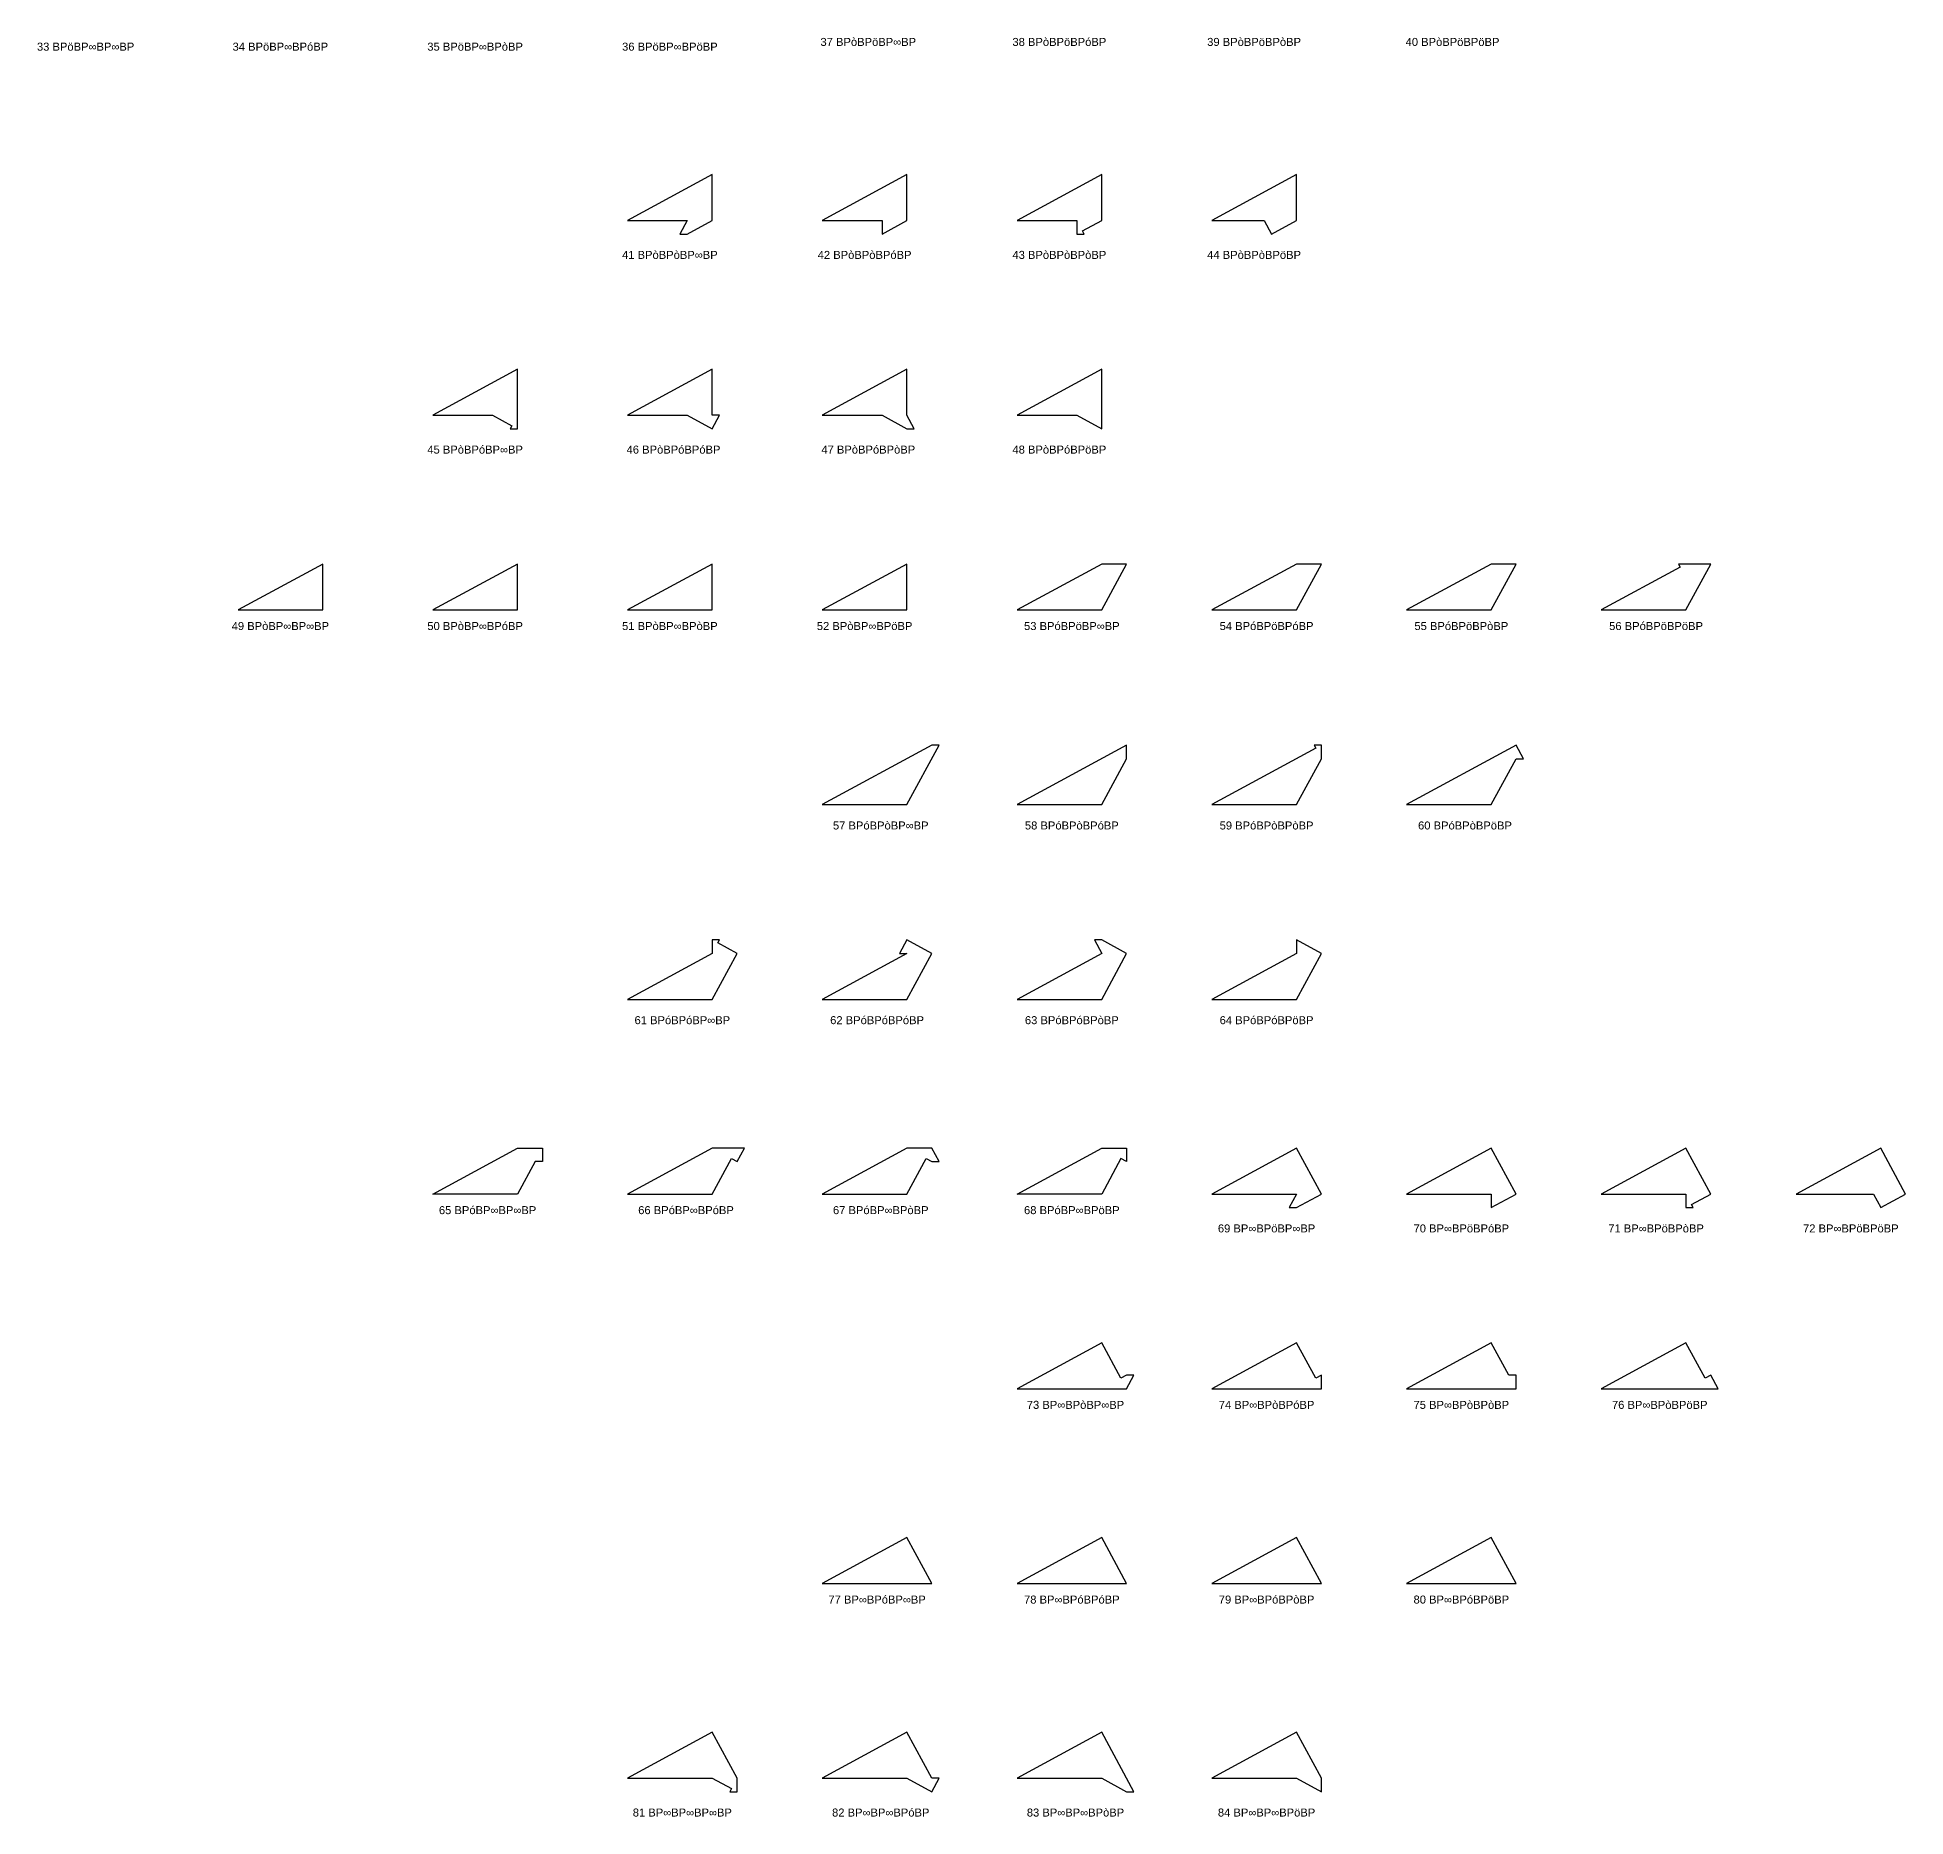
# Model space of a CAD drawing. Header units: millimetres. Extents: x 915202 to 1524453, y -2147646 to 62068.
# Drawn here: x 1234986 to 1490633, y -2147646 to -1904120 of the extents above; entities that cross this region are included whole.
import ezdxf
from ezdxf.enums import TextEntityAlignment as Align

# ---------------------------------------------------------------- set-up
doc = ezdxf.new("R2010")
doc.units = ezdxf.units.MM
doc.styles.add('Arial', font='arial_0.ttf')

msp = doc.modelspace()

# ---------------------------------------------------------------- linework, layer by layer
for points in [[(1327328, -1922904), (1315741, -1929193), (1323916, -1929193), (1322911, -1931045), (1323916, -1931045), (1327328, -1929193)], [(1350564, -1929193), (1350564, -1931045), (1353977, -1929193), (1353977, -1922904), (1342390, -1929193)], [(1377989, -1930623), (1380626, -1929193), (1380626, -1922904), (1369038, -1929193), (1377213, -1929193), (1377213, -1931045), (1378218, -1931045)], [(1407274, -1922904), (1395687, -1929193), (1402857, -1929193), (1403862, -1931045), (1407274, -1929193)], [(1299675, -1957693), (1300680, -1957693), (1300680, -1949553), (1289092, -1955841), (1297267, -1955841), (1299903, -1957272)], [(1327328, -1949553), (1315741, -1955841), (1323916, -1955841), (1327328, -1957693), (1328333, -1955841), (1327328, -1955841)], [(1353977, -1949553), (1342390, -1955841), (1350564, -1955841), (1353977, -1957693), (1354982, -1957693), (1353977, -1955841)], [(1377213, -1955841), (1380626, -1957693), (1380626, -1949553), (1369038, -1955841)], [(1262444, -1982490), (1274031, -1982490), (1274031, -1976202)], [(1289092, -1982490), (1300680, -1982490), (1300680, -1976202)], [(1315741, -1982490), (1327328, -1982490), (1327328, -1976202)], [(1342390, -1982490), (1353977, -1982490), (1353977, -1976202)], [(1384038, -1976202), (1380626, -1976202), (1369038, -1982490), (1380626, -1982490)], [(1410687, -1976202), (1407274, -1976202), (1395687, -1982490), (1407274, -1982490)], [(1437336, -1976202), (1433923, -1976202), (1422336, -1982490), (1433923, -1982490)], [(1459795, -1976623), (1448984, -1982490), (1460572, -1982490), (1463984, -1976202), (1459567, -1976202)], [(1358395, -2000998), (1357390, -2000998), (1342390, -2009139), (1353977, -2009139)], [(1380626, -2009139), (1384038, -2002850), (1384038, -2000998), (1369038, -2009139)], [(1409911, -2001420), (1395687, -2009139), (1407274, -2009139), (1410687, -2002850), (1410687, -2000998), (1409682, -2000998)], [(1437336, -2000998), (1422336, -2009139), (1433923, -2009139), (1437336, -2002850), (1438341, -2002850)], [(1327328, -2027647), (1327328, -2029499), (1315741, -2035787), (1327328, -2035787), (1330741, -2029499), (1328105, -2028068), (1328333, -2027647)], [(1352972, -2029499), (1353977, -2029499), (1342390, -2035787), (1353977, -2035787), (1357390, -2029499), (1353977, -2027647)], [(1380626, -2029499), (1369038, -2035787), (1380626, -2035787), (1384038, -2029499), (1380626, -2027647), (1379621, -2027647)], [(1407274, -2027647), (1407274, -2029499), (1395687, -2035787), (1407274, -2035787), (1410687, -2029499)], [(1304092, -2058000), (1303087, -2058000), (1300680, -2062436), (1289092, -2062436), (1300680, -2056148), (1304092, -2056148)], [(1331746, -2056148), (1327328, -2056148), (1315741, -2062436), (1327328, -2062436), (1329965, -2057578), (1330741, -2058000)], [(1357390, -2056148), (1353977, -2056148), (1342390, -2062436), (1353977, -2062436), (1356613, -2057578), (1357390, -2058000), (1358395, -2058000)], [(1384038, -2058000), (1383262, -2057578), (1380626, -2062436), (1369038, -2062436), (1380626, -2056148), (1384038, -2056148)], [(1407274, -2056148), (1395687, -2062436), (1407274, -2062436), (1406269, -2064288), (1407274, -2064288), (1410687, -2062436)], [(1433923, -2062436), (1433923, -2064288), (1437336, -2062436), (1433923, -2056148), (1422336, -2062436)], [(1461348, -2063867), (1463984, -2062436), (1460572, -2056148), (1448984, -2062436), (1460572, -2062436), (1460572, -2064288), (1461577, -2064288)], [(1487220, -2056148), (1475633, -2062436), (1486215, -2062436), (1487220, -2064288), (1490633, -2062436)], [(1383262, -2087654), (1380626, -2082796), (1369038, -2089085), (1384038, -2089085), (1385043, -2087233), (1384038, -2087233)], [(1410687, -2087233), (1409911, -2087654), (1407274, -2082796), (1395687, -2089085), (1410687, -2089085)], [(1436331, -2087233), (1433923, -2082796), (1422336, -2089085), (1437336, -2089085), (1437336, -2087233)], [(1463208, -2087654), (1460572, -2082796), (1448984, -2089085), (1464989, -2089085), (1463984, -2087233)], [(1342390, -2115733), (1357390, -2115733), (1353977, -2109445)], [(1369038, -2115733), (1384038, -2115733), (1380626, -2109445)], [(1395687, -2115733), (1410687, -2115733), (1407274, -2109445)], [(1422336, -2115733), (1437336, -2115733), (1433923, -2109445)], [(1330741, -2144234), (1330741, -2142382), (1327328, -2136094), (1315741, -2142382), (1327328, -2142382), (1329965, -2143813), (1329736, -2144234)], [(1353977, -2136094), (1342390, -2142382), (1353977, -2142382), (1357390, -2144234), (1358395, -2142382), (1357390, -2142382)], [(1380626, -2136094), (1369038, -2142382), (1380626, -2142382), (1384038, -2144234), (1385043, -2144234)], [(1410687, -2144234), (1410687, -2142382), (1407274, -2136094), (1395687, -2142382), (1407274, -2142382)]]:
    msp.add_lwpolyline(points, close=True)

# ---------------------------------------------------------------- texts
at = {"style": 'Arial'}
for s, p in [('37 BPòBPöBP∞BP', (1348686, -1904745)), ('38 BPòBPöBPóBP', (1374832, -1904745)), ('39 BPòBPöBPòBP', (1401481, -1904745)), ('40 BPòBPöBPöBP', (1428632, -1904745)), ('33 BPöBP∞BP∞BP', (1241589, -1905393)), ('34 BPöBP∞BPóBP', (1268237, -1905393)), ('35 BPöBP∞BPòBP', (1294886, -1905393)), ('36 BPöBP∞BPöBP', (1321535, -1905393)), ('41 BPòBPòBP∞BP', (1321535, -1933894)), ('42 BPòBPòBPóBP', (1348183, -1933894)), ('43 BPòBPòBPòBP', (1374832, -1933894)), ('44 BPòBPòBPöBP', (1401481, -1933894)), ('45 BPòBPóBP∞BP', (1294886, -1960542)), ('46 BPòBPóBPóBP', (1322037, -1960542)), ('47 BPòBPóBPòBP', (1348686, -1960542)), ('48 BPòBPóBPöBP', (1374832, -1960542)), ('49 BPòBP∞BP∞BP', (1268237, -1984691)), ('50 BPòBP∞BPóBP', (1294886, -1984691)), ('51 BPòBP∞BPòBP', (1321535, -1984691)), ('52 BPòBP∞BPöBP', (1348183, -1984691)), ('53 BPóBPöBP∞BP', (1376538, -1984691)), ('54 BPóBPöBPóBP', (1403187, -1984691)), ('55 BPóBPöBPòBP', (1429836, -1984691)), ('56 BPóBPöBPöBP', (1456484, -1984691)), ('57 BPóBPòBP∞BP', (1350392, -2011988)), ('58 BPóBPòBPóBP', (1376538, -2011988)), ('59 BPóBPòBPòBP', (1403187, -2011988)), ('60 BPóBPòBPöBP', (1430338, -2011988)), ('61 BPóBPóBP∞BP', (1323241, -2038636)), ('62 BPóBPóBPóBP', (1349890, -2038636)), ('63 BPóBPóBPòBP', (1376538, -2038636)), ('64 BPóBPóBPöBP', (1403187, -2038636)), ('65 BPóBP∞BP∞BP', (1296592, -2064637)), ('66 BPóBP∞BPóBP', (1323744, -2064637)), ('67 BPóBP∞BPòBP', (1350392, -2064637)), ('68 BPóBP∞BPöBP', (1376538, -2064637)), ('69 BP∞BPöBP∞BP', (1403187, -2067137)), ('70 BP∞BPöBPóBP', (1429836, -2067137)), ('71 BP∞BPöBPòBP', (1456484, -2067137)), ('72 BP∞BPöBPöBP', (1483133, -2067137)), ('73 BP∞BPòBP∞BP', (1377041, -2091286)), ('74 BP∞BPòBPóBP', (1403187, -2091286)), ('75 BP∞BPòBPòBP', (1429836, -2091286)), ('76 BP∞BPòBPöBP', (1456987, -2091286)), ('77 BP∞BPóBP∞BP', (1349890, -2117934)), ('78 BP∞BPóBPóBP', (1376538, -2117934)), ('79 BP∞BPóBPòBP', (1403187, -2117934)), ('80 BP∞BPóBPöBP', (1429836, -2117934)), ('81 BP∞BP∞BP∞BP', (1323241, -2147083)), ('82 BP∞BP∞BPóBP', (1350392, -2147083)), ('83 BP∞BP∞BPòBP', (1377041, -2147083)), ('84 BP∞BP∞BPöBP', (1403187, -2147083))]:
    msp.add_text(s, height=1095.21, dxfattribs=at).set_placement(p, align=Align.MIDDLE_CENTER)

doc.saveas('drawing.dxf')
